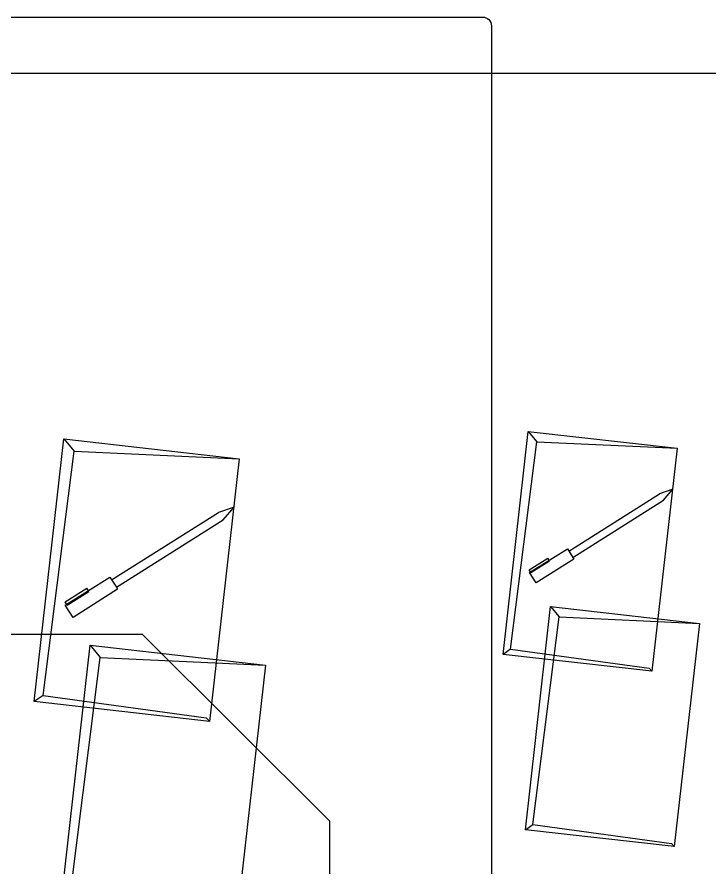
# Model space of a CAD drawing. Header units: millimetres. Extents: x -12161372 to 46643, y -9506984 to 15358.
# Drawn here: x -4625198 to -1577179, y -4633658 to -887861 of the extents above; entities that cross this region are included whole.
import ezdxf

# ---------------------------------------------------------------- set-up
doc = ezdxf.new("R2010")
doc.units = ezdxf.units.MM
doc.layers.add('GRID', color=7, linetype='Continuous', plot=False)

msp = doc.modelspace()

# ---------------------------------------------------------------- linework, layer by layer
at = {"layer": 'GRID'}
for p, q in [((-2376274.522, -2712134.891), (-2338616.76, -2757400.526)), ((-4418790.71, -2745185.884), (-4374434.766, -2798502.914)), ((-2454032.906, -3670762.598), (-2338616.76, -2757400.526)), ((-2338616.76, -2757400.526), (-1721769.664, -2786077.159)), ((-4510379.969, -3874324.604), (-4374434.766, -2798502.914)), ((-4374434.766, -2798502.914), (-3647869.139, -2832280.256)), ((-2198187.505, -3238675.34), (-1798803.13, -2986490.952)), ((-1740171.605, -2966903.185), (-1798803.13, -2986490.952)), ((-1781219.824, -3014337.631), (-1740171.605, -2966903.185)), ((-2180604.199, -3266522.019), (-1781219.824, -3014337.631)), ((-4209027.373, -3365382.029), (-3738604.54, -3068341.63)), ((-3669544.232, -3045269.789), (-3738604.54, -3068341.63)), ((-3717893.693, -3101141.394), (-3669544.232, -3045269.789)), ((-4188316.526, -3398181.794), (-3717893.693, -3101141.394)), ((-2371181.031, -3333417.03), (-2204430.188, -3228125.081)), ((-2204430.188, -3228125.081), (-2180304.568, -3266332.822)), ((-2372261.898, -3321378.03), (-2291028.705, -3270084.728)), ((-2364751.828, -3333271.727), (-2283518.634, -3281978.425)), ((-2175904.283, -3273965.275), (-2342355.495, -3379068.028)), ((-2283518.634, -3281978.425), (-2291028.705, -3270084.728)), ((-2180604.199, -3266522.019), (-2175904.283, -3273965.275)), ((-2364751.828, -3333271.727), (-2372261.898, -3321378.03)), ((-2342355.495, -3379068.028), (-2371181.031, -3333417.03)), ((-4412791.24, -3476975.415), (-4216380.441, -3352955.197)), ((-4216380.441, -3352955.197), (-4187963.6, -3397958.944)), ((-4414064.361, -3462795.039), (-4318382.227, -3402378.203)), ((-4182780.636, -3406948.982), (-4378838.508, -3530746.35)), ((-4309536.342, -3416387.43), (-4318382.227, -3402378.203)), ((-4188316.526, -3398181.794), (-4182780.636, -3406948.982)), ((-4405218.475, -3476804.266), (-4309536.342, -3416387.43)), ((-4405218.475, -3476804.266), (-4414064.361, -3462795.039)), ((-4378838.508, -3530746.35), (-4412791.24, -3476975.415)), ((-2278401.969, -3483364.701), (-2240744.207, -3528630.336)), ((-2356160.353, -4441992.408), (-2240744.207, -3528630.336)), ((-2240744.207, -3528630.336), (-1623897.111, -3557306.969)), ((-4073215.44, -3605291.001), (-3249879.933, -4427992.939)), ((-4303509.576, -3653594.262), (-4259153.632, -3706911.291)), ((-2454032.906, -3670762.598), (-2487187.925, -3693892.178)), ((-2454032.906, -3670762.598), (-1844662.872, -3754271.443)), ((-4395098.835, -4782732.982), (-4259153.632, -3706911.291)), ((-4259153.632, -3706911.291), (-3532588.005, -3740688.634)), ((-1844662.872, -3754271.443), (-1832715.628, -3767231.032)), ((-4510379.969, -3874324.604), (-4549432.268, -3901568.24)), ((-4510379.969, -3874324.604), (-3792621.35, -3972687.159)), ((-3792621.35, -3972687.159), (-3778549.05, -3987951.868)), ((-2389315.372, -4465121.988), (-2356160.353, -4441992.408)), ((-2356160.353, -4441992.408), (-1746790.319, -4525501.253)), ((-1746790.319, -4525501.253), (-1734843.074, -4538460.842))]:
    msp.add_line(p, q, dxfattribs=at)
for points in [[(-5408992.941, -887861.252), (-2577229.181, -887861.252, -0.4142135624), (-2538437.897, -926652.536), (-2538437.897, -9316677.661, -0.4142135624), (-2577229.181, -9355468.945), (-3866926.52, -9355468.945)], [(-4073215.44, -3605291.001), (-8916716.396, -3605291.001, -0.4142135624), (-8949649.817, -3572357.581), (-8949649.817, -1168217.9, -0.4142135624), (-8916716.396, -1135284.48), (-3216946.512, -1135284.48)], [(-3216946.512, -1135284.48), (-812806.832, -1135284.48, -0.4142135624), (-779873.411, -1168217.9), (-779873.411, -8291267.008, -0.4142135624), (-812806.832, -8324200.428), (-1907747.234, -8324200.428)], [(-2342623.222, -8324200.428), (-3216946.512, -8324200.428, -0.4142135624), (-3249879.933, -8291267.008), (-3249879.933, -4427992.939)]]:
    msp.add_lwpolyline(points, format="xyb", dxfattribs=at)
for points in [[(-1832683.067, -3767834.447), (-2487187.925, -3693892.178), (-2376274.522, -2712134.891), (-1721769.664, -2786077.159)], [(-3778510.697, -3988662.612), (-4549432.268, -3901568.24), (-4418790.71, -2745185.884), (-3647869.139, -2832280.256)], [(-1734810.513, -4539064.257), (-2389315.372, -4465121.988), (-2278401.969, -3483364.701), (-1623897.111, -3557306.969)], [(-3663229.563, -4897070.99), (-4434151.134, -4809976.618), (-4303509.576, -3653594.262), (-3532588.005, -3740688.634)]]:
    msp.add_lwpolyline(points, close=True, dxfattribs=at)

doc.saveas('drawing.dxf')
